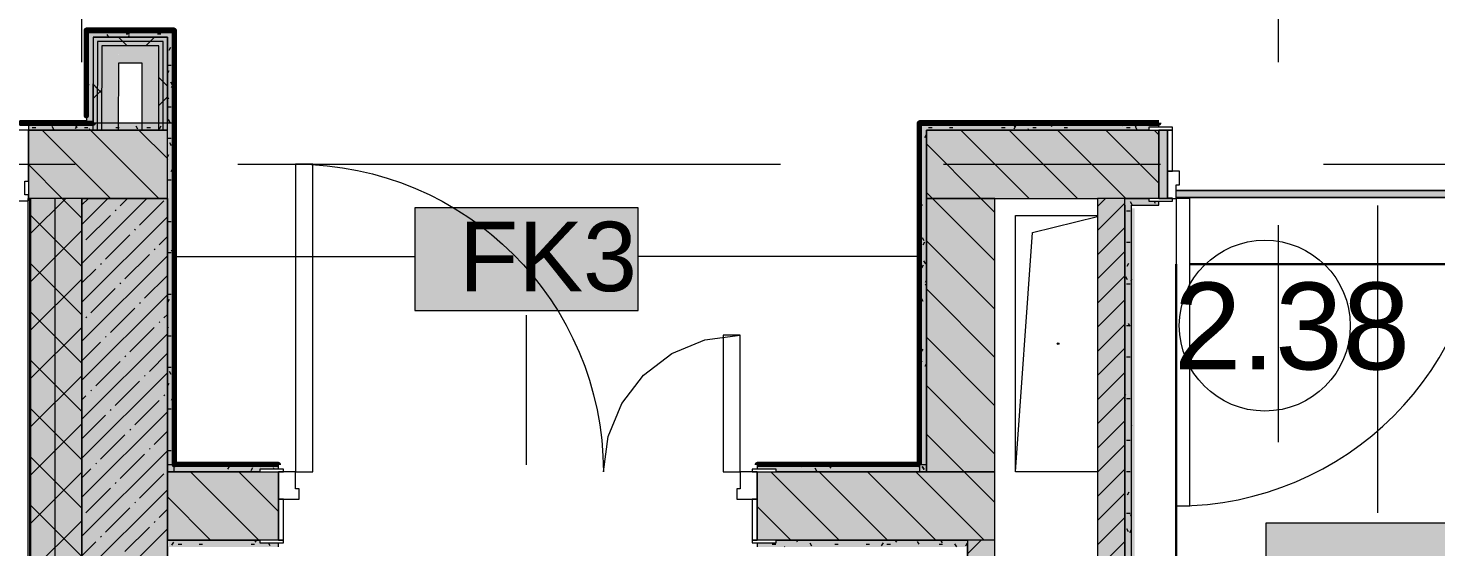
# Model space of a CAD drawing. Header units: millimetres. Extents: x -3817 to 677485, y -22715 to 103890.
# Drawn here: x 416481 to 420598, y 11299 to 12817 of the extents above; entities that cross this region are included whole.
import ezdxf

# ---------------------------------------------------------------- set-up
doc = ezdxf.new("R2010")
doc.units = ezdxf.units.MM
doc.layers.add('PDF _Геометрия', color=7, linetype='Continuous', true_color=0x1d1d1d)
doc.layers.add('PDF _Сплошная заливка', color=7, linetype='Continuous', true_color=0xffffff)
doc.layers.add('PDF _Текст', color=7, linetype='Continuous')
doc.styles.add('PDF GOST-Common', font='arial.ttf')

msp = doc.modelspace()

# ---------------------------------------------------------------- hatches: boundary and pattern name
at = {"layer": 'PDF _Сплошная заливка', "transparency": 33554559}
for points in [[(416652.1, 12539), (416672.1, 12540), (416672.1, 12810.3), (416652.1, 12810.3), (416652.1, 12540)], [(416908.6, 12790.3), (416908.6, 12810.3), (416672.1, 12810.3), (416672.1, 12790.3), (416888.6, 12790.3)], [(416876.1, 12777.8), (416888.6, 12777.8), (416888.6, 12790.3), (416684.4, 12790.3), (416684.3, 12777.8), (416746.8, 12777.8)], [(416876.1, 12765.3), (416876.1, 12777.8), (416696.8, 12777.8), (416696.7, 12765.3), (416863.6, 12765.3)], [(416863.6, 12519), (416876.1, 12519), (416876.1, 12765.3), (416863.6, 12765.3), (416863.6, 12715.3)], [(416876.1, 12519), (416888.6, 12519), (416888.6, 12777.8), (416876.1, 12777.8), (416876.1, 12715.3)], [(416888.6, 12540.3), (416908.6, 12540.3), (416908.6, 12790.3), (416888.6, 12790.3), (416888.6, 12746.4)], [(416888.6, 12319), (416888.6, 12519), (416482.1, 12519), (416482.1, 12319), (416704.2, 12319)], [(419088.6, 11519), (419108.6, 11519), (419108.6, 12539), (419088.6, 12539), (419088.6, 12224.7)], [(416488.6, 1819), (416638.6, 1819), (416638.6, 12319), (416488.6, 12319), (416488.6, 5964.2)], [(419108.6, 11519), (419308.6, 11519), (419308.6, 12319), (419108.6, 12319), (419108.6, 12224.7)], [(419608.6, 8619), (419688.6, 8619), (419688.6, 12319), (419608.6, 12319), (419608.6, 10137.9)], [(419688.6, 8619), (419708.6, 8619), (419708.6, 12299), (419688.6, 12299), (419688.6, 8627)]]:
    msp.add_hatch(color=256, dxfattribs=at).paths.add_polyline_path(points)
at = {"layer": 'PDF _Сплошная заливка', "true_color": 0xe7e7e7, "transparency": 33554559}
for points in [[(416745.6, 12518.7), (416746.7, 12765.3), (416696.7, 12765.3), (416695.6, 12518.9), (416704.2, 12518.9)], [(416813.6, 12715.3), (416863.6, 12715.3), (416863.6, 12765.3), (416746.7, 12765.3), (416746.5, 12715.3)]]:
    msp.add_hatch(color=254, dxfattribs=at).paths.add_polyline_path(points)
at = {"layer": 'PDF _Сплошная заливка', "transparency": 33554559}
h = msp.add_hatch(color=256, dxfattribs=at)
h.paths.add_polyline_path([(419108.6, 12519), (419758.6, 12519), (419758.6, 12527), (419788.6, 12527), (419788.6, 12539), (419108.6, 12539)], flags=0)
h.paths.add_polyline_path([(420818.6, 12519), (423798.6, 12519), (423797.6, 12539), (420788.6, 12539), (420788.6, 12527), (420818.6, 12527)], flags=0)
h = msp.add_hatch(color=256, dxfattribs=at)
h.paths.add_polyline_path([(419708.6, 12299), (419788.6, 12299), (419788.6, 12311), (419758.6, 12311.5), (419758.6, 12319), (419688.6, 12319), (419688.6, 12299)], flags=0)
h.paths.add_polyline_path([(421488.6, 12299), (421488.6, 12319), (420818.6, 12318.1), (420818.6, 12311), (420788.6, 12311), (420788.6, 12299), (421468.6, 12299)], flags=0)
h = msp.add_hatch(color=256, dxfattribs=at)
h.paths.add_polyline_path([(416888.6, 11519), (417158.6, 11519), (417158.6, 11527), (417213.6, 11527), (417213.6, 11539), (416888.6, 11539)], flags=0)
h.paths.add_polyline_path([(419108.6, 11519), (419108.6, 11539), (418613.6, 11539), (418613.6, 11527), (418668.6, 11527), (418668.6, 11519)], flags=0)
h = msp.add_hatch(color=256, dxfattribs=at)
h.paths.add_polyline_path([(419228.6, 11319), (419308.6, 11319), (419308.6, 11519), (418613.6, 11519), (418613.6, 11319), (418668.6, 11319)], flags=0)
h.paths.add_polyline_path([(417027.4, 11319), (417213.6, 11319), (417213.6, 11519), (416888.6, 11519), (416888.6, 11319)], flags=0)
h = msp.add_hatch(color=256, dxfattribs=at)
h.paths.add_polyline_path([(417213.6, 11299), (417213.6, 11311), (417158.6, 11311), (417158.6, 11319), (416888.6, 11319), (416888.6, 11299), (417158.6, 11299)], flags=0)
h.paths.add_polyline_path([(419228.6, 11299), (419228.6, 11319), (418668.6, 11317.2), (418668.6, 11311), (418613.6, 11311), (418613.6, 11299), (419208.6, 11299)], flags=0)
h = msp.add_hatch(color=256, dxfattribs=at)
h.paths.add_polyline_path([(419228.6, 2019), (419308.6, 2019), (419308.6, 2044), (419228.6, 2044), (419228.6, 2039)], flags=0)
h.paths.add_polyline_path([(419308.6, 2069), (419308.6, 5649), (419228.6, 5649), (419228.6, 2069), (419290, 2069)], flags=0)
h.paths.add_polyline_path([(419228.6, 7099), (419308.6, 7099), (419308.6, 11319), (419228.6, 11319), (419228.6, 7154)], flags=0)

# ---------------------------------------------------------------- linework, layer by layer
at = {"layer": 'PDF _Геометрия', "color": 253, "lineweight": 9, "true_color": 0xaaaaaa}
for points in [[(416638.6, 12717.2), (416638.6, 14304.7)], [(420138.6, 12717.2), (420138.6, 14304.7)], [(415983.5, 12419), (416618.5, 12419)], [(417094.7, 12419), (418682.2, 12419)], [(419158.5, 12419), (419793.5, 12419)], [(420269.7, 12419), (421857.2, 12419)], [(416638.6, 11605.9), (416638.6, 12240.9)], [(420138.6, 11605.9), (420138.6, 12240.9)]]:
    msp.add_lwpolyline(points, dxfattribs=at)
at = {"layer": 'PDF _Геометрия', "color": 231, "lineweight": 70, "true_color": 0xff80c0}
for points in [[(416908.6, 12810.5), (416908.6, 12811.3), (416652.1, 12811.3), (416651.1, 12811.3), (416651.1, 12560.8), (416652.1, 12560.8), (416652.1, 12810.3), (416908.6, 12810.3)], [(416652.1, 12540), (416458.1, 12540), (416458.1, 12539), (416652.1, 12539), (416672.1, 12539), (416672.1, 12540)]]:
    msp.add_lwpolyline(points, dxfattribs=at)
at = {"layer": 'PDF _Геометрия', "color": 9, "lineweight": 9, "true_color": 0xc0c0c0}
for points in [[(416672.1, 12540), (416672.1, 12790.3), (416888.6, 12790.3), (416888.6, 12540.3), (416908.6, 12540.3), (416908.6, 12790.3), (416908.6, 12810.3), (416672.1, 12810.3), (416652.1, 12810.3), (416652.1, 12540)], [(416908.6, 11539), (416888.6, 11539), (416888.6, 11519), (416888.6, 11319), (416888.6, 12319), (416888.6, 11519), (416908.6, 11519), (416908.6, 12539), (416888.6, 12539), (416482.1, 12539), (416482.1, 12519), (416482.1, 12319), (416480.6, 12319), (416480.6, 1819), (416480.6, 1666), (416480.6, 1661), (418308.6, 1661), (418308.6, 1819), (418308.6, 1661), (419208.6, 1661), (419208.6, 1819), (418328.6, 1819), (419208.6, 1819)], [(416482.1, 12539), (416482.1, 12519)], [(419788.6, 12527), (419788.6, 12539), (419108.6, 12539), (419088.6, 12539), (419088.6, 11519), (419108.6, 11519), (419108.6, 12519), (419108.6, 12319), (419608.6, 12319), (419608.6, 8619), (419308.6, 8619), (419308.6, 11319), (419308.6, 11519), (419108.6, 11519), (419108.6, 11539), (419088.6, 11539)], [(419788.6, 12319), (419788.6, 12519)], [(418308.6, 1871), (418308.6, 1819), (416638.6, 1819), (416638.6, 12319), (416638.6, 9619), (416888.6, 9619), (416638.6, 9619), (416638.6, 2069), (416638.6, 1819), (418308.6, 1819), (418308.6, 2069), (417328.6, 2069), (417328.6, 2440), (417308.6, 2440)], [(419738.6, 8627), (419738.6, 8639), (419708.6, 8639), (419708.6, 12299), (419788.6, 12299), (419788.6, 12311)], [(417213.6, 11527), (417213.6, 11539)], [(418613.6, 11539), (418613.6, 11527)], [(417213.6, 11319), (417213.6, 11519)], [(418613.6, 11519), (418613.6, 11319)], [(417213.6, 11299), (417213.6, 11311)], [(418613.6, 11311), (418613.6, 11299)]]:
    msp.add_lwpolyline(points, dxfattribs=at)
at = {"layer": 'PDF _Геометрия', "color": 253, "lineweight": 9, "true_color": 0x9b9b9b}
for points in [[(416679.7, 12810.3), (416677.1, 12805.8)], [(416652.1, 12769.9), (416656.1, 12769.9)], [(416717.4, 12790.3), (416712.8, 12798.2)], [(416767.9, 12800.4), (416778, 12800.4)], [(416776.6, 12795.2), (416773.8, 12790.3)], [(416823, 12790.3), (416822.5, 12791.1)], [(416844.6, 12791.1), (416844.1, 12790.3)], [(416859.4, 12800.4), (416869.4, 12800.4)], [(416908.6, 12763.9), (416905.8, 12768.8)], [(416897.4, 12760.6), (416892.4, 12751.9)], [(416893.3, 12692.6), (416888.6, 12684.4)], [(416889.8, 12708.9), (416899.9, 12708.9)], [(416652.1, 12648), (416656.1, 12648)], [(416658, 12649.3), (416652.9, 12658)], [(416658.7, 12652), (416653.7, 12643.3)], [(416903.7, 12650.4), (416898.7, 12659.1)], [(416904.5, 12650.9), (416899.4, 12642.2)], [(416892.6, 12608.8), (416888.6, 12615.6)], [(416889.8, 12587), (416899.9, 12587)], [(416493.6, 12526), (416503.7, 12526)], [(416514.8, 12531.5), (416510.5, 12539)], [(416556.5, 12520.3), (416551.4, 12529)], [(416624.2, 12531.2), (416619.1, 12522.5)], [(416624.5, 12524.4), (416619.5, 12533.1)], [(416646, 12526), (416656.1, 12526)], [(416665.8, 12542.3), (416663.9, 12539), (416660.8, 12533.6)], [(416662.8, 12519), (416661.1, 12522)], [(416737.4, 12526), (416747.5, 12526)], [(416802.2, 12521.4), (416797.2, 12530.1)], [(416828.9, 12526), (416838.9, 12526)], [(416869.9, 12530.1), (416864.9, 12521.4)], [(416896.6, 12540.7), (416891.6, 12549.5)], [(419114.9, 12526), (419124.9, 12526)], [(419162.7, 12539), (419159.8, 12533.8)], [(419175.8, 12526), (419185.9, 12526)], [(419259.6, 12532.4), (419255.7, 12539)], [(419327.6, 12536.4), (419326.1, 12539)], [(419327.3, 12519.2), (419327.2, 12519)], [(419328.2, 12526), (419338.3, 12526)], [(419368.9, 12530.3), (419363.9, 12521.6)], [(419369.2, 12525.3), (419364.2, 12534)], [(419409.1, 12539), (419405.5, 12532.8)], [(419408.1, 12519), (419405.8, 12522.8)], [(419419.7, 12526), (419429.7, 12526)], [(419478.6, 12537.4), (419473.5, 12528.7)], [(419505.3, 12533.5), (419502.1, 12539)], [(419511.1, 12526), (419521.2, 12526)], [(419683, 12530.5), (419678.1, 12539)], [(419694, 12526), (419704.1, 12526)], [(419724.3, 12536.3), (419719.3, 12527.6)], [(419724.6, 12519.3), (419719.6, 12528)], [(419788.6, 12530.4), (419787.6, 12532.1)], [(416889.8, 12495.6), (416899.9, 12495.6)], [(416900.7, 12472.7), (416895.7, 12481.4)], [(419107.9, 12505), (419102.9, 12496.3)], [(416892.2, 12446.8), (416888.6, 12440.6)], [(419088.6, 12465.1), (419094.5, 12465.1)], [(416889.6, 12431.1), (416888.6, 12432.7)], [(416903.4, 12405.2), (416898.4, 12396.5)], [(416889.8, 12373.6), (416899.9, 12373.6)], [(419088.6, 12373.6), (419094.5, 12373.6)], [(419778.5, 12304.1), (419774.5, 12311)], [(419095.7, 12300.9), (419090.6, 12292.2)], [(419694, 12282.2), (419704.1, 12282.2)], [(419710.5, 12300), (419705.5, 12308.7)], [(416889.8, 12251.7), (416899.9, 12251.7)], [(419088.6, 12251.7), (419094.5, 12251.7)], [(419108.6, 12245.1), (419108.4, 12245.5)], [(419102.3, 12195.2), (419097.2, 12203.9)], [(419102.7, 12191.2), (419097.7, 12182.5)], [(419694, 12190.8), (419704.1, 12190.8)], [(416889.8, 12160.3), (416899.9, 12160.3)], [(416905.9, 12158.9), (416900.9, 12167.7)], [(419688.6, 12169.7), (419688.6, 12169.7)], [(419088.6, 12129.8), (419094.5, 12129.8)], [(419098.7, 12123.2), (419093.6, 12114.5)], [(419106.4, 12127.2), (419101.3, 12135.9)], [(419699.8, 12128.1), (419694.8, 12119.4)], [(419108.6, 12079.5), (419104.8, 12072.9)], [(419108.6, 12062.2), (419105.4, 12067.8)], [(419696.3, 12080.6), (419691.3, 12089.3)], [(419694, 12068.8), (419704.1, 12068.8)], [(419708.6, 12082.4), (419705.9, 12077.7)], [(416894.1, 12023.4), (416889.1, 12014.7)], [(416889.8, 12038.4), (416899.9, 12038.4)], [(419088.6, 12038.4), (419094.5, 12038.4)], [(419099.3, 12017.5), (419094.3, 12026.2)], [(416891.8, 11939.6), (416888.6, 11945)], [(419694, 11946.9), (419704.1, 11946.9)], [(419704.5, 11944.6), (419699.5, 11953.3)], [(416889.8, 11916.4), (416899.9, 11916.4)], [(419088.6, 11916.4), (419094.5, 11916.4)], [(419092.2, 11907.8), (419088.6, 11914)], [(419097.6, 11877.5), (419092.5, 11868.8)], [(416889.8, 11825), (416899.9, 11825)], [(419096.3, 11839.8), (419091.3, 11848.5)], [(419108.6, 11835.7), (419103.7, 11827.1)], [(419694, 11855.5), (419704.1, 11855.5)], [(416893, 11777.6), (416888.6, 11770.1)], [(416899.9, 11803.5), (416894.9, 11812.2)], [(419088.6, 11794.5), (419094.5, 11794.5)], [(416904.2, 11736), (416899.2, 11727.3)], [(419690.5, 11746.3), (419688.6, 11743)], [(419694, 11733.6), (419704.1, 11733.6)], [(416889.8, 11703.1), (416899.9, 11703.1)], [(419088.6, 11703.1), (419094.5, 11703.1)], [(419690.4, 11725.2), (419688.6, 11728.2)], [(419708.6, 11655.7), (419707.8, 11654.3)], [(416908.6, 11621.8), (416906.2, 11617.6)], [(419694, 11611.6), (419704.1, 11611.6)], [(416889.8, 11581.2), (416899.9, 11581.2)], [(419088.6, 11581.2), (419094.5, 11581.2)], [(416907.2, 11558.3), (416902.1, 11549.6)], [(417069.6, 11534.9), (417064.6, 11526.2)], [(417137.7, 11530.8), (417132.6, 11522.1)], [(417162, 11532.5), (417158.2, 11539)], [(417200.4, 11527), (417198.6, 11530.1)], [(418746.1, 11532), (418742, 11539)], [(418761.4, 11539), (418758.4, 11533.8)], [(418787.7, 11520.8), (418782.7, 11529.5)], [(418831.4, 11538.4), (418826.4, 11529.7)], [(419059.8, 11537.2), (419058.8, 11539)], [(419092.4, 11563.7), (419088.6, 11557.2)], [(418680.1, 11520.2), (418679.4, 11519)], [(418925.8, 11519.1), (418925.8, 11519)], [(419689.4, 11500.6), (419688.6, 11499.2)], [(419694, 11520.2), (419704.1, 11520.2)], [(419700.6, 11458.9), (419695.6, 11450.2)], [(419694, 11398.3), (419704.1, 11398.3)], [(419708.6, 11388.8), (419705.8, 11393.8)], [(419699.6, 11343.4), (419694.6, 11352.1)], [(419707.7, 11349.2), (419702.6, 11340.5)], [(416906.1, 11312.6), (416901, 11303.9)], [(416920.3, 11306.8), (416930.4, 11306.8)], [(416981.3, 11306.8), (416991.3, 11306.8)], [(417121, 11319), (417120.4, 11318)], [(417133.7, 11306.8), (417143.7, 11306.8)], [(417147.8, 11313.2), (417144.5, 11319)], [(417189.5, 11302), (417184.5, 11310.7)], [(418657.7, 11306.8), (418667.7, 11306.8)], [(418694.3, 11300.8), (418693.2, 11299)], [(418731.9, 11312.7), (418728.3, 11319)], [(418773.6, 11301.5), (418768.5, 11310.2)], [(418840.6, 11306.8), (418850.6, 11306.8)], [(418932, 11306.8), (418942.1, 11306.8)], [(418981.6, 11310.9), (418976.6, 11302.2)], [(418993, 11306.8), (419003, 11306.8)], [(419021.5, 11319), (419018.2, 11313.3)], [(419045.7, 11317.8), (419045, 11319)], [(419087.3, 11306.7), (419082.3, 11315.4)], [(419145.4, 11306.8), (419155.4, 11306.8)], [(419155.4, 11310.8), (419150.6, 11319)], [(419197, 11299.6), (419192, 11308.3)], [(419227.4, 11309.8), (419222.3, 11301.1)]]:
    msp.add_lwpolyline(points, dxfattribs=at)
at = {"layer": 'PDF _Геометрия', "color": 52, "lineweight": 70, "true_color": 0xe1dc04}
for points in [[(416908.6, 12810.3), (416908.6, 11539), (416909.6, 11539), (416909.6, 12810.5), (416908.6, 12810.5)], [(417213.6, 11539), (417213.6, 11540), (416908.6, 11540), (416908.6, 11539)], [(419088.6, 11539), (419088.6, 11540), (418613.6, 11540), (418613.6, 11539)]]:
    msp.add_lwpolyline(points, dxfattribs=at)
at = {"layer": 'PDF _Геометрия', "color": 231, "lineweight": 9, "true_color": 0xff80c0}
msp.add_lwpolyline([(416908.6, 12810.3), (416908.6, 12810.5)], dxfattribs=at)
at = {"layer": 'PDF _Геометрия', "color": 9, "lineweight": 9, "true_color": 0xc0c0c0}
for points in [[(416888.6, 12715.3), (416888.6, 12777.8), (416888.6, 12790.3), (416746.9, 12790.3), (416684.4, 12790.3), (416671.9, 12790.3), (416670.6, 12519), (416745.6, 12518.7), (416746.5, 12715.3), (416813.6, 12715.3), (416813.6, 12519), (416888.6, 12519)], [(419308.6, 11519), (419308.6, 12319), (419108.6, 12319), (419108.6, 11519)]]:
    msp.add_lwpolyline(points, close=True, dxfattribs=at)
at = {"layer": 'PDF _Геометрия', "color": 7, "lineweight": 9}
for points in [[(416876.1, 12519), (416876.1, 12715.3), (416876.1, 12765.3), (416876.1, 12777.8), (416746.8, 12777.8), (416696.8, 12777.8), (416684.3, 12777.8), (416683.1, 12518.9)], [(416863.6, 12519), (416863.6, 12715.3), (416863.6, 12765.3), (416746.7, 12765.3), (416696.7, 12765.3), (416695.6, 12518.9)], [(416638.6, 12319), (416888.6, 12319), (416888.6, 12519), (416482.1, 12519), (416888.6, 12519)], [(416652.1, 12540), (416652.1, 12539)], [(416485.6, 12319), (416482.1, 12319)], [(416488.6, 12319), (416485.6, 12319), (416485.6, 1819), (416485.6, 1669), (416485.6, 1666), (418308.6, 1666)], [(416888.6, 12319), (416638.6, 12319), (416488.6, 12319), (416488.6, 1819), (416488.6, 1669), (418308.6, 1669)], [(416559.6, 12319), (416559.6, 1740), (418308.6, 1740), (416638.6, 1740)], [(419688.6, 8619), (419688.6, 12299), (419688.6, 12319), (419758.6, 12319), (419688.6, 12319), (419608.6, 12319)], [(419608.6, 11518.8), (419368.6, 11518.8), (419368.6, 12268.8), (419608.6, 12268.8)], [(419688.6, 12299), (419688.6, 8619), (419708.6, 8619)], [(420427.7, 12298.5), (420427.7, 11398.7)], [(419368.6, 11518.8), (419418.6, 12218.8), (419608.6, 12266.3)], [(416909.1, 12149.1), (417612.2, 12149.1)], [(419088.1, 12149.1), (418265.3, 12149.1)], [(417938.8, 11539.5), (417938.8, 11977.1)], [(417213.6, 11539), (416908.6, 11539)], [(419088.6, 11539), (418613.6, 11539)], [(416888.6, 11299), (416888.6, 9619), (416888.6, 2440), (416888.6, 9619), (416888.6, 11299), (416888.6, 11319), (417158.6, 11319), (416888.6, 11319)], [(419308.6, 11319), (419228.6, 11319), (419228.6, 11299), (419228.6, 7154), (419228.6, 11299)]]:
    msp.add_lwpolyline(points, dxfattribs=at)
at = {"layer": 'PDF _Геометрия', "lineweight": 9}
for points in [[(416770.8, 12765.3), (416758.3, 12777.8), (416745.8, 12790.3)], [(416825.9, 12765.3), (416838.4, 12777.8), (416850.9, 12790.3)], [(416696.1, 12627.8), (416683.7, 12640.3), (416671.2, 12652.7)], [(416888.6, 12647.5), (416876.1, 12660), (416863.6, 12672.5)], [(416671, 12610.4), (416683.6, 12623), (416696.2, 12635.5)], [(416863.6, 12590.9), (416876.1, 12603.4), (416888.6, 12615.9)], [(416722.1, 12319), (416522.1, 12519)], [(416863.5, 12319), (416663.5, 12519)], [(416888.6, 12435.3), (416805, 12519)], [(419409.1, 12319), (419209.1, 12519)], [(419550.5, 12319), (419350.5, 12519)], [(419692, 12319), (419492, 12519)], [(419788.6, 12363.8), (419633.4, 12519)], [(419788.6, 12505.2), (419774.8, 12519)], [(419308.6, 12278.1), (419267.7, 12319), (419108.6, 12478.1)], [(416638.6, 12261.1), (416580.7, 12319), (416482.1, 12417.6)], [(416488.6, 12215.9), (416591.8, 12319)], [(416638.6, 12242.9), (416714.8, 12319)], [(416638.6, 12128.8), (416828.8, 12319)], [(416638.6, 12299.9), (416657.7, 12319)], [(416750.3, 12297.5), (416771.8, 12319)], [(416807.3, 12240.5), (416878.6, 12311.7)], [(419308.6, 12136.6), (419126.3, 12319), (419108.6, 12336.6)], [(419608.6, 12295.3), (419632.3, 12319)], [(416638.6, 12119.6), (416488.6, 12269.6)], [(416650.5, 12197.7), (416721.8, 12269)], [(416736, 12283.2), (416738.4, 12285.6)], [(419608.6, 12224.6), (419688.6, 12304.6)], [(416638.6, 12014.8), (416888.6, 12264.8)], [(416793, 12226.2), (416795.4, 12228.6)], [(419608.6, 12153.9), (419688.6, 12233.9)], [(416488.6, 12074.5), (416638.6, 12224.5)], [(416707.5, 12140.7), (416778.8, 12211.9)], [(416864.3, 12183.4), (416888.6, 12207.7)], [(419308.6, 11995.2), (419108.6, 12195.2)], [(416638.6, 11900.7), (416888.6, 12150.7)], [(416764.5, 12083.6), (416835.8, 12154.9)], [(416850.1, 12169.2), (416852.4, 12171.6)], [(419608.6, 12083.2), (419688.6, 12163.2)], [(416638.6, 11978.2), (416488.6, 12128.2)], [(416638.6, 12071.8), (416679, 12112.2)], [(416693.3, 12126.4), (416695.6, 12128.8)], [(416488.6, 11933), (416638.6, 12083)], [(416750.3, 12069.4), (416752.6, 12071.8)], [(416821.6, 12026.6), (416888.6, 12093.7)], [(419608.6, 12012.5), (419688.6, 12092.5)], [(416638.6, 11786.7), (416888.6, 12036.7)], [(416664.7, 11983.8), (416736, 12055.1)], [(419308.6, 11853.8), (419108.6, 12053.8)], [(419608.6, 11941.8), (419688.6, 12021.8)], [(416638.6, 11836.8), (416488.6, 11986.8)], [(416721.8, 11926.8), (416793, 11998.1)], [(416807.3, 12012.4), (416809.7, 12014.7)], [(416488.6, 11791.6), (416638.6, 11941.6)], [(416650.5, 11969.6), (416652.9, 11972)], [(416778.8, 11869.8), (416850.1, 11941.1)], [(416864.3, 11955.3), (416866.7, 11957.7)], [(416878.6, 11969.6), (416888.6, 11979.6)], [(419608.6, 11871.1), (419688.6, 11951.1)], [(416638.6, 11672.6), (416888.6, 11922.6)], [(416638.6, 11843.7), (416693.3, 11898.3)], [(416707.5, 11912.6), (416709.9, 11914.9)], [(419308.6, 11712.4), (419108.6, 11912.4)], [(416764.5, 11855.5), (416766.9, 11857.9)], [(416835.8, 11812.8), (416888.6, 11865.6)], [(419608.6, 11800.4), (419688.6, 11880.4)], [(416638.6, 11695.4), (416488.6, 11845.4)], [(416679, 11770), (416750.3, 11841.3)], [(416488.6, 11650.2), (416638.6, 11800.2)], [(416638.6, 11558.6), (416888.6, 11808.6)], [(416736, 11713), (416807.3, 11784.3)], [(416821.6, 11798.5), (416823.9, 11800.9)], [(419608.6, 11729.6), (419688.6, 11809.6)], [(416638.6, 11729.6), (416650.5, 11741.5)], [(416664.7, 11755.8), (416667.1, 11758.1)], [(416878.6, 11741.5), (416881, 11743.9)], [(419308.6, 11571), (419108.6, 11771)], [(419608.6, 11658.9), (419688.6, 11738.9)], [(416638.6, 11554), (416488.6, 11704)], [(416638.6, 11444.5), (416888.6, 11694.5)], [(416721.8, 11698.7), (416724.1, 11701.1)], [(416793, 11656), (416864.3, 11727.2)], [(416488.6, 11508.8), (416638.6, 11658.8)], [(416638.6, 11615.6), (416707.5, 11684.5)], [(419608.6, 11588.2), (419688.6, 11668.2)], [(416693.3, 11556.2), (416764.5, 11627.4)], [(416778.8, 11641.7), (416781.2, 11644.1)], [(416850.1, 11598.9), (416888.6, 11637.5)], [(419308.6, 11429.5), (419219.2, 11519), (419108.6, 11629.5)], [(416638.6, 11330.5), (416888.6, 11580.5)], [(416750.3, 11499.1), (416821.6, 11570.4)], [(416835.8, 11584.7), (416838.2, 11587)], [(419608.6, 11517.5), (419688.6, 11597.5)], [(416638.6, 11412.5), (416488.6, 11562.5)], [(416638.6, 11501.6), (416664.7, 11527.7)], [(416679, 11541.9), (416681.4, 11544.3)], [(416488.6, 11367.4), (416638.6, 11517.4)], [(416736, 11484.9), (416738.4, 11487.3)], [(416807.3, 11442.1), (416878.6, 11513.4)], [(417156.4, 11319), (416956.4, 11519)], [(417213.6, 11403.2), (417097.9, 11519)], [(418853.5, 11319), (418653.5, 11519)], [(418994.9, 11319), (418794.9, 11519)], [(419136.3, 11319), (418936.3, 11519)], [(419277.8, 11319), (419077.8, 11519)], [(419608.6, 11446.8), (419688.6, 11526.8)], [(416638.6, 11216.4), (416888.6, 11466.4)], [(416650.5, 11399.3), (416721.8, 11470.6)], [(417015, 11319), (416888.6, 11445.4)], [(419608.6, 11376.1), (419688.6, 11456.1)], [(416638.6, 11271.1), (416488.6, 11421.1)], [(416707.5, 11342.3), (416778.8, 11413.6)], [(416793, 11427.9), (416795.4, 11430.2)], [(416864.3, 11385.1), (416888.6, 11409.4)], [(418712.1, 11319), (418613.6, 11417.4)], [(416488.6, 11225.9), (416638.6, 11375.9)], [(416850.1, 11370.8), (416852.4, 11373.2)], [(419608.6, 11305.4), (419688.6, 11385.4)], [(416638.6, 11102.4), (416888.6, 11352.4)], [(416693.3, 11328.1), (416695.6, 11330.4)], [(416764.5, 11285.3), (416835.8, 11356.6)], [(416638.6, 11273.5), (416679, 11313.8)], [(419228.6, 11278.9), (419268.7, 11319)], [(419608.6, 11234.7), (419688.6, 11314.7)]]:
    msp.add_lwpolyline(points, dxfattribs=at)
at = {"layer": 'PDF _Геометрия', "color": 7, "lineweight": 20}
msp.add_lwpolyline([(416482.1, 12329), (416472.1, 12329), (416472.1, 12369), (416482.1, 12369), (416482.1, 12519), (416432.1, 12519), (416432.1, 12369), (416442.1, 12369), (416442.1, 12329), (416432.1, 12329), (416432.1, 12312), (416482.1, 12312)], close=True, dxfattribs=at)
at = {"layer": 'PDF _Геометрия', "color": 52, "lineweight": 70, "true_color": 0xe1dc04}
msp.add_lwpolyline([(419088.6, 11539), (419088.6, 12539), (419087.6, 12539), (419087.6, 11539)], close=True, dxfattribs=at)
at = {"layer": 'PDF _Геометрия', "color": 231, "lineweight": 70, "true_color": 0xff80c0}
msp.add_lwpolyline([(419788.6, 12540), (419088.1, 12540), (419088.1, 12539), (419788.6, 12539)], close=True, dxfattribs=at)
at = {"layer": 'PDF _Геометрия', "color": 7, "lineweight": 9}
for points in [[(419758.6, 12519), (419108.6, 12519)], [(419838.6, 12341.8), (420726.1, 12341.8)], [(419838.6, 12321.8), (420726.1, 12321.8)], [(418265.3, 12291), (417612.2, 12291), (417612.2, 11991), (418265.3, 11991)], [(417158.6, 11519), (416888.6, 11519)], [(419108.6, 11519), (418668.6, 11519)], [(420754.3, 11368.6), (420101.2, 11368.6), (420101.2, 11068.6), (420754.3, 11068.6)], [(419228.6, 11319), (418668.6, 11319)]]:
    msp.add_lwpolyline(points, close=True, dxfattribs=at)
at = {"layer": 'PDF _Геометрия', "color": 253, "lineweight": 13, "true_color": 0xaaaaaa}
for points in [[(419828.6, 12527), (419758.6, 12527), (419758.6, 12519), (419828.6, 12519)], [(419813.6, 12519), (419788.6, 12519), (419788.6, 12319), (419813.6, 12319)], [(419828.6, 12519), (419813.6, 12519), (419813.6, 12399), (419828.6, 12399)], [(417263.6, 12419), (417263.6, 11519), (417313.6, 11519), (417313.6, 12419)], [(419838.6, 12319), (419838.6, 12359), (419848.6, 12359), (419848.6, 12399), (419813.6, 12399), (419813.6, 12319)], [(419828.6, 12319), (419758.6, 12319), (419758.6, 12311), (419828.6, 12311)], [(419828.6, 12320), (419813.6, 12320), (419813.6, 12319), (419828.6, 12319)], [(419838.6, 11419), (419878.6, 11419), (419878.6, 12319), (419838.6, 12319)], [(418563.6, 11919), (418513.6, 11919), (418513.6, 11519), (418563.6, 11519)], [(417228.6, 11519), (417228.6, 11527), (417158.6, 11527), (417158.6, 11519)], [(417263.6, 11519), (417213.6, 11519), (417213.6, 11439), (417273.6, 11439), (417273.6, 11469), (417263.6, 11469)], [(418563.6, 11519), (418563.6, 11469), (418553.6, 11469), (418553.6, 11439), (418613.6, 11439), (418613.6, 11519)], [(418598.6, 11519), (418668.6, 11519), (418668.6, 11527), (418598.6, 11527)], [(417228.6, 11319), (417228.6, 11439), (417213.6, 11439), (417213.6, 11319)], [(418598.6, 11319), (418613.6, 11319), (418613.6, 11439), (418598.6, 11439)], [(417228.6, 11311), (417228.6, 11319), (417158.6, 11319), (417158.6, 11311)], [(418598.6, 11311), (418668.6, 11311), (418668.6, 11319), (418598.6, 11319)]]:
    msp.add_lwpolyline(points, close=True, dxfattribs=at)
at = {"layer": 'PDF _Геометрия', "color": 253, "lineweight": 9, "true_color": 0xaaaaaa}
msp.add_lwpolyline([(417263.6, 12419, -0.414212), (418163.6, 11519), (418177.3, 11622.5), (418217.2, 11719), (418280.8, 11801.8), (418363.6, 11865.4), (418460.1, 11905.4), (418563.6, 11919)], format="xyb", dxfattribs=at)
at = {"layer": 'PDF _Геометрия', "color": 231, "lineweight": 30, "true_color": 0xff80c0}
msp.add_lwpolyline([(419878.6, 12126.5), (421338.6, 12126.5), (421338.6, 8786.5), (419838.6, 8786.5), (419838.6, 12126.5)], dxfattribs=at)
at = {"layer": 'PDF _Геометрия', "color": 52, "lineweight": 9, "true_color": 0xe1dc04}
for points in [[(416908.6, 11539), (417213.6, 11539)], [(418613.6, 11539), (419088.6, 11539)]]:
    msp.add_lwpolyline(points, dxfattribs=at)
at = {"layer": 'PDF _Геометрия', "color": 253, "lineweight": 9, "true_color": 0x9b9b9b}
msp.add_lwpolyline([(419096.4, 11534.7), (419101.5, 11526)], close=True, dxfattribs=at)
at = {"layer": 'PDF _Геометрия', "color": 7, "lineweight": 9}
for centre, radius in [((420098.1, 11946.6), 250), ((420098.1, 11946.6), 250), ((419493.6, 11893.8), 2.5)]:
    msp.add_circle(centre, radius, dxfattribs=at)
at = {"layer": 'PDF _Геометрия', "color": 253, "lineweight": 9, "true_color": 0xaaaaaa}
msp.add_arc((419838.6, 12319), 900, 270.0001, 359.9999, dxfattribs=at)
at = {"layer": 'PDF _Сплошная заливка', "color": 254, "lineweight": 35, "true_color": 0xffb9dc, "transparency": 33554559}
for points in [[(416908.6, 12810.3), (416908.6, 12811.3), (416652.1, 12810.3)], [(416651.1, 12560.8), (416652.1, 12560.8), (416651.1, 12746.4)], [(416652.1, 12539), (416652.1, 12540), (416458.1, 12539)]]:
    msp.add_solid(points, dxfattribs=at)
at = {"layer": 'PDF _Сплошная заливка', "lineweight": 35, "transparency": 33554559}
for points in [[(416683.1, 12518.9), (416684.4, 12790.3), (416670.6, 12519), (416671.9, 12790.3)], [(416695.6, 12518.9), (416696.8, 12777.8), (416683.1, 12518.9), (416684.3, 12777.8)], [(416482.1, 12519), (416888.6, 12519), (416482.1, 12539), (416888.6, 12539)], [(416908.6, 11519), (416908.6, 12539), (416888.6, 11519), (416888.6, 12539)], [(419108.6, 12319), (419788.6, 12319), (419108.6, 12519), (419788.6, 12519)], [(419788.6, 12319), (419813.6, 12319), (419788.6, 12519), (419813.6, 12519)], [(416888.6, 9619), (416888.6, 12319), (416638.6, 9619), (416638.6, 12319)]]:
    msp.add_solid(points, dxfattribs=at)
at = {"layer": 'PDF _Сплошная заливка', "color": 254, "lineweight": 35, "true_color": 0xe7e7e7, "transparency": 33554559}
msp.add_solid([(416813.6, 12519), (416863.6, 12519), (416813.6, 12715.3), (416863.6, 12715.3)], dxfattribs=at)
at = {"layer": 'PDF _Сплошная заливка', "color": 251, "lineweight": 35, "true_color": 0x494949, "transparency": 33554559}
msp.add_solid([(420726.1, 12321.8), (420726.1, 12341.8), (419838.6, 12321.8), (419838.6, 12341.8)], dxfattribs=at)
at = {"layer": 'PDF _Сплошная заливка', "lineweight": 9, "transparency": 33554559}
for points in [[(418265.3, 12291), (417612.2, 12291), (418265.3, 11991), (417612.2, 11991)], [(420754.3, 11368.6), (420101.2, 11368.6), (420754.3, 11068.6), (420101.2, 11068.6)]]:
    msp.add_solid(points, dxfattribs=at)
at = {"layer": 'PDF _Сплошная заливка', "color": 131, "lineweight": 35, "true_color": 0xa9f3f5, "transparency": 33554559}
msp.add_solid([(419717.6, 8639), (419717.6, 12290), (419708.6, 8639), (419708.6, 12290)], dxfattribs=at)
at = {"layer": 'PDF _Сплошная заливка', "color": 52, "lineweight": 35, "true_color": 0xe1dc04, "transparency": 33554559}
for points in [[(419087.6, 11539), (419088.6, 11539), (419087.6, 12224.7)], [(417213.6, 11539), (417213.6, 11540), (417027.4, 11539)]]:
    msp.add_solid(points, dxfattribs=at)

# ---------------------------------------------------------------- texts
at = {"layer": 'PDF _Текст', "insert": (417741.3, 12147.6), "char_height": 203.2, "attachment_point": 4, "style": 'PDF GOST-Common'}
msp.add_mtext('FK3', dxfattribs=at)
at = {"layer": 'PDF _Текст', "color": 250, "true_color": 0x3c3c3c, "insert": (419832.4, 11943.8), "char_height": 254, "attachment_point": 4, "style": 'PDF GOST-Common'}
msp.add_mtext('2.38', dxfattribs=at)

doc.saveas('drawing.dxf')
